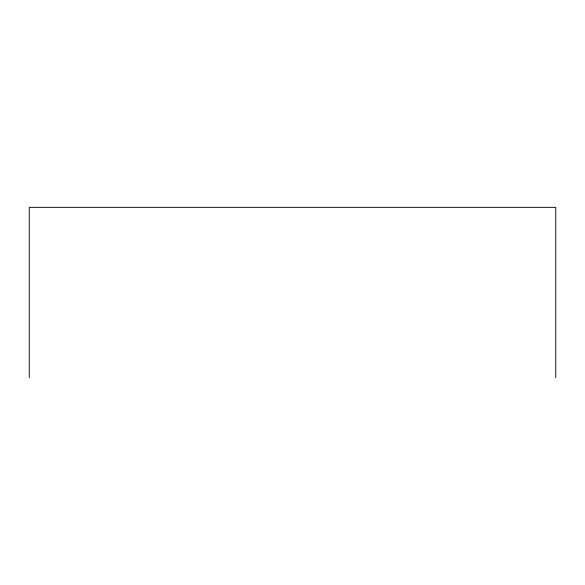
<?xml version="1.0" encoding="UTF-8"?>
<svg xmlns="http://www.w3.org/2000/svg" width="585" height="585" viewBox="0 0 585 585"><rect width="100%" height="100%" fill="white"/><g stroke="black" fill="none" stroke-linecap="round" stroke-linejoin="round"><path stroke-width="0.88" d="M555.75 377.654L555.75 207.346L29.25 207.346L29.25 377.654"/></g></svg>
